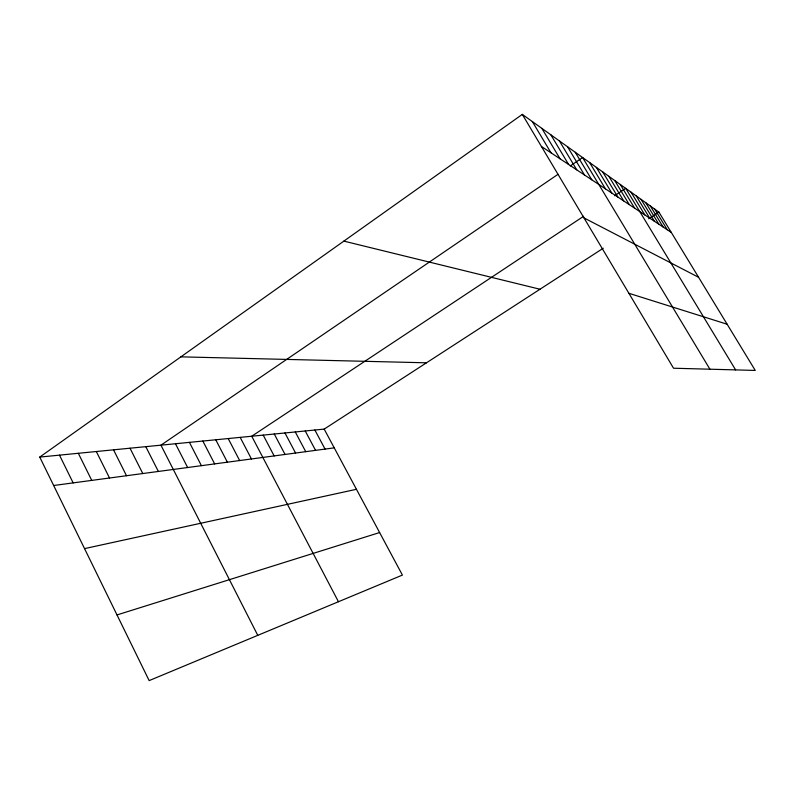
<?xml version="1.0" encoding="UTF-8"?>
<svg xmlns="http://www.w3.org/2000/svg" width="795" height="795" viewBox="0 0 795 795"><rect width="100%" height="100%" fill="white"/><g stroke="black" fill="none" stroke-linecap="round" stroke-linejoin="round"><path stroke-width="1.19" d="M39.75 457.085L324.191 429.111L402.409 575.083L149.152 680.609L39.75 457.085L522.305 114.391L658.936 212.136L755.25 370.43L673.534 368.224L522.305 114.391M558.001 174.314L160.938 445.17L257.769 635.354M570.303 165.926L582.606 157.529L709.915 369.208M583.629 216.28L251.737 436.236L338.451 601.736M614.624 195.739L625.725 188.375L735.623 369.904M324.191 429.111L603.296 248.199M648.7 218.774L658.936 212.136M117.004 614.942L379.613 532.551M84.548 548.62L356.438 489.293M53.653 485.507L334.238 447.853M180.902 356.846L426.488 362.808M343.857 241.114L539.984 289.241M628.895 293.295L727.127 324.221M583.987 217.919L698.586 277.296M541.415 146.469L671.278 232.418M654.722 209.125L667.283 229.775M650.35 205.994L663.129 227.022M645.808 202.745L658.817 224.17M641.078 199.366L654.335 221.209M636.169 195.848L649.674 218.118M631.051 192.191L644.815 214.908M620.329 184.52L634.639 208.171M614.714 180.505L629.302 204.633M608.851 176.301L623.727 200.946M602.729 171.929L617.914 197.1M596.32 167.347L611.832 193.076M589.622 162.548L605.462 188.862M575.252 152.272L591.798 179.819M567.531 146.747L584.454 174.96M559.402 140.934L576.733 169.842M550.856 134.822L568.604 164.466M541.852 128.373L560.028 158.791M532.352 121.575L550.985 152.799M314.87 430.025L325.056 449.086M305.24 430.979L315.565 450.358M295.273 431.953L305.747 451.679M284.958 432.967L295.581 453.041M274.275 434.02L285.057 454.452M263.205 435.113L274.156 455.923M240.179 437.379L251.449 458.963M228.205 438.552L239.643 460.553M215.763 439.774L227.38 462.193M202.854 441.046L214.65 463.902M189.429 442.368L201.403 465.681M175.466 443.739L187.64 467.53M145.793 446.661L158.364 471.455M130.012 448.211L142.782 473.542M113.536 449.831L126.514 475.728M96.324 451.52L109.521 478.004M78.327 453.289L91.753 480.389M59.486 455.147L73.15 482.883"/></g></svg>
